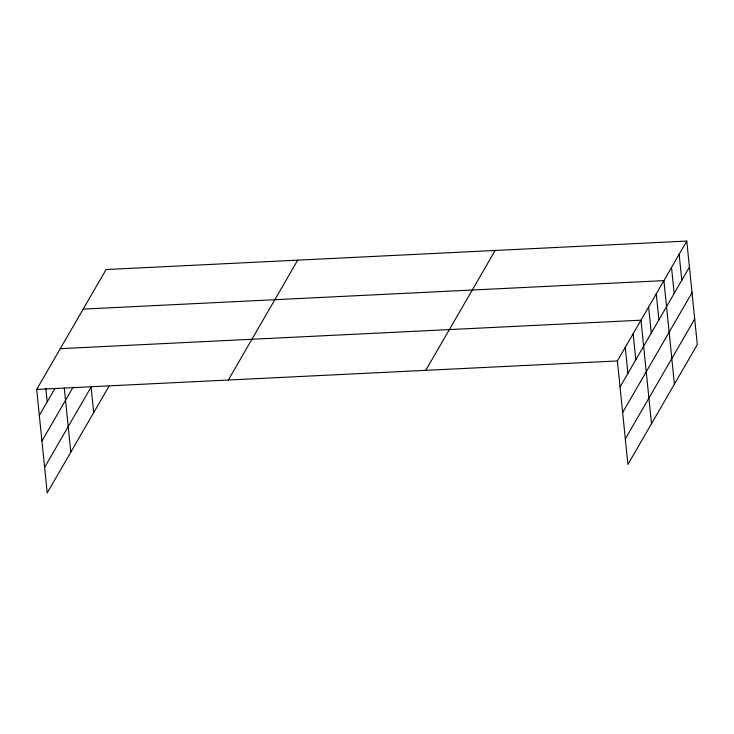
<?xml version="1.0" encoding="UTF-8"?>
<svg xmlns="http://www.w3.org/2000/svg" width="734" height="734" viewBox="0 0 734 734"><rect width="100%" height="100%" fill="white"/><g stroke="black" fill="none" stroke-linecap="round" stroke-linejoin="round"><path stroke-width="1.1" d="M108.962 386.24L47.215 492.936L36.7 389.424L106.081 269.543L686.785 241.064L697.3 344.576L627.919 464.457L617.404 360.944L686.785 241.064M39.342 415.462L55.068 388.286M41.939 441.024L73.161 387.084M44.618 467.365L91.099 387.047L93.704 412.609M228.329 380.029L297.71 260.148M425.775 370.349L495.156 250.459M620.046 386.983L689.428 267.103M622.643 412.545L692.024 292.664M625.322 438.886L694.703 319.006M83.19 309.106L663.894 280.627L674.408 384.13M60.289 348.668L640.993 320.189L651.508 423.692M36.7 389.424L617.404 360.944M679.152 254.248L681.794 280.287M671.518 267.442L674.17 293.472M656.26 293.811L658.903 319.85M648.627 307.005L651.269 333.034M633.13 333.777L635.772 359.807M625.267 347.365L627.909 373.395M64.289 388.038L70.803 452.172M45.829 388.295L47.205 401.874"/></g></svg>
